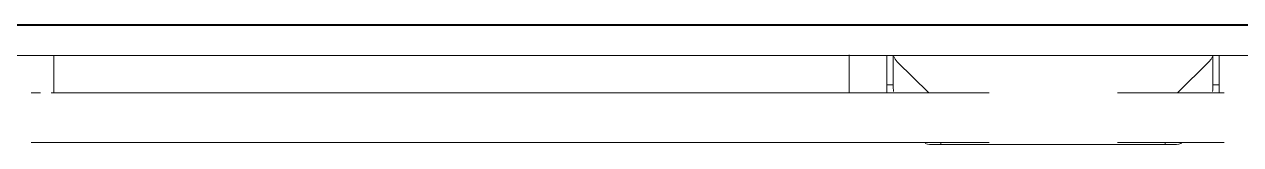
# Model space of a CAD drawing. Header units: millimetres. Extents: x -174154 to -170572, y -111302 to -109817.
# Drawn here: x -171742.96 to -171735.09, y -110611.5 to -110610.72 of the extents above; entities that cross this region are included whole.
import ezdxf

# ---------------------------------------------------------------- set-up
doc = ezdxf.new("R2010")
doc.units = ezdxf.units.MM
doc.linetypes.add('ACAD_ISO02W100', pattern=[15, 12, -3])
doc.layers.add('!Подложка', color=252, linetype='ACAD_ISO02W100', lineweight=25)
doc.layers.add('Специальное оборудование', color=7, linetype='Continuous', lineweight=18)

# ---------------------------------------------------------------- blocks, each defined once
blk = doc.blocks.new('Medical_All_ARJO_Enterprise-8000_Patient-Bed - Citadel-V2-В_АР_ПЭ_02 Этаж')
at = {"layer": 'Специальное оборудование'}
for p, q in [((7.47981330050809, -438.7704374405878), (-1116.002062768401, -438.7704374405878)), ((-1047.989697186753, -438.1182834874776), (-88.81389784001371, -438.1182834874689)), ((3.104161291658966, -438.3537205085848), (-203.7400550813053, -438.3537205085935)), ((785.7819392196185, -438.7704374405965), (1.733594831299217, -438.7704374405878)), ((-1116.002062768401, -458.2842646029583), (7.47981330050809, -458.2842646029583)), ((-747.1008585822375, -482.4568927288122), (-747.1008585822375, -458.0457453869766)), ((-232.3223149980244, -463.2164739659449), (-232.3223149980244, -457.8964823315356)), ((-232.3223149980241, -472.4277652440405), (-232.3223149980241, -463.2164739659448)), ((-207.9221117669278, -468.408122479738), (-207.9221117669278, -458.1173545283132)), ((-203.7400550812759, -458.1173545283131), (-203.7400550812759, -470.4063280069522)), ((-201.2260808668493, -462.3709940836144), (-180.8029750743882, -482.4568927288073)), ((-19.83291871519542, -482.4568927288022), (0.5901870772608074, -462.3709940836137)), ((1.733594831299217, -458.2842646029583), (785.7819392196185, -458.284264602967)), ((3.104161291688745, -470.4063280069523), (3.104161291688745, -458.290562742515)), ((7.286217977340656, -463.2164739659449), (7.286217977340656, -458.2842646029504)), ((7.286217977340927, -472.4277652440405), (7.286217977340927, -463.2164739659448)), ((-207.9221117669275, -467.9815515870341), (-207.9221117669275, -472.4277652440403)), ((-203.7400550812759, -470.4063280069522), (-203.7400550812759, -476.8009238390797)), ((3.104161291688745, -476.8009238390796), (3.104161291688745, -470.4063280069524)), ((-232.3223149980244, -475.2623252897306), (-232.3223149980244, -472.4277652440405)), ((-232.3223149980241, -482.0734604891923), (-232.3223149980241, -475.2623252897307)), ((-207.9221117669278, -472.4277652440405), (-207.9221117669278, -475.2623252897306)), ((-207.9221117669275, -475.2623252897304), (-207.9221117669275, -482.0734604891921)), ((-207.9221117669628, -477.3417164297322), (-203.7400550813053, -477.3417164297322)), ((-203.7400550813096, -476.4280917830803), (-203.7400550813096, -479.6497309550425)), ((3.104161291654634, -479.6497309550338), (3.104161291654634, -476.4280917830716)), ((3.104161291658966, -477.3417164297322), (7.286217977307899, -477.3417164297322)), ((7.286217977340656, -475.2623252897306), (7.286217977340656, -472.4277652440405)), ((7.286217977340927, -482.0734604891923), (7.286217977340927, -475.2623252897307)), ((-755.908819354402, -482.4568927288051), (-761.7204498810215, -482.4568927288051)), ((-761.7204498810215, -482.4568927288051), (-755.8434562922189, -482.4568927288051)), ((-741.3912284480074, -482.4568927288051), (-748.9340174764731, -482.4568927288051)), ((-748.8693771877938, -482.4568927288051), (-741.3900504403219, -482.4568927288051)), ((-141.6566232634773, -482.4568927288209), (-741.3900504403567, -482.4568927288122)), ((-42.15551620260671, -482.4568927288122), (-58.54771662901626, -482.4568927288122)), ((-8.849179640212515, -482.4568927288051), (-26.90117851167834, -482.4568927288051)), ((-26.70614084069408, -482.4568927288051), (-8.793747241209225, -482.4568927288051)), ((-741.3900504403219, -514.4575834274287), (-761.7204498810215, -514.4575834274287)), ((-761.7204498810215, -514.4575834274287), (-741.3912284480033, -514.4575834274287)), ((-741.3900504403567, -514.4575834274256), (-141.6566232634773, -514.4575834274342)), ((-177.583756780616, -515.9550463456553), (-180.3008005576133, -515.9550463456553)), ((-172.9221117669278, -515.9550463456553), (-177.5837567806161, -515.9550463456553)), ((-172.9221117669278, -514.8064161324413), (-172.9221117669278, -515.9550463456552)), ((-172.9221117669578, -515.9550463456633), (-27.71378202269281, -515.9550463456546)), ((-58.54771662901626, -514.4575834274256), (-42.15551620260671, -514.4575834274256)), ((-27.71378202266032, -515.9550463456552), (-27.71378202266032, -514.8064161324413)), ((-23.05213700897236, -515.9550463456553), (-27.71378202266041, -515.9550463456553)), ((-26.90117851168429, -514.4575834274287), (-8.849179640214626, -514.4575834274287)), ((-8.793747241209292, -514.4575834274287), (-26.70614084069834, -514.4575834274287)), ((-20.33509323197536, -515.9550463456553), (-23.05213700897238, -515.9550463456553))]:
    blk.add_line(p, q, dxfattribs=at)
at = {"layer": 'Специальное оборудование', "flags": 128}
for points in [[(-88.81389784001371, -438.1182834874689), (-73.47896091490982, -438.1182834874689), (-58.16855661760233, -438.1182834874689), (-42.90717832892352, -438.1182834874689), (-27.71924099855779, -438.1182834874689), (-12.62904208630581, -438.1182834874689), (2.339277308643875, -438.1182834874689), (17.16177106832695, -438.1182834874689), (31.81472636469771, -438.1182834874689), (42.34250752890325, -438.1182834874689)], [(-203.4540217201565, -458.8593558157166), (-202.6060355797505, -460.6807588793329), (-201.2260808668493, -462.3709940836143)], [(0.5901870772607102, -462.3709940836138), (1.97014179016179, -460.6807588793323), (2.818127930567785, -458.8593558157161)], [(10.51429136053013, -482.4568927288122), (7.310514254660984, -482.4568927288122), (4.118442960201253, -482.4568927288122), (0.9431841102854719, -482.4568927288122), (-2.210182558292206, -482.4568927288122), (-5.336612331528023, -482.4568927288122), (-8.431103588730696, -482.4568927288122), (-11.48870580400424, -482.4568927288122), (-14.5045274660609, -482.4568927288122), (-17.47374390359085, -482.4568927288122), (-20.39160500367914, -482.4568927288122), (-23.25344281102502, -482.4568927288122), (-26.05467899561464, -482.4568927288122), (-28.79083217712162, -482.4568927288122), (-31.45752509414151, -482.4568927288122), (-34.05049160686833, -482.4568927288122), (-36.56558352202486, -482.4568927288122), (-38.99877722905793, -482.4568927288122), (-41.34618013710347, -482.4568927288122), (-42.15551620260671, -482.4568927288122)], [(-180.3008005576135, -515.9550463456553), (-181.6894195701683, -515.7392832685676), (-183.0246747328172, -515.1002856913561)], [(-42.15551620260671, -514.4575834274256), (-39.83937586099652, -514.4575834274256), (-37.43609994189919, -514.4575834274256), (-34.94953317411875, -514.4575834274256), (-32.38365353403477, -514.4575834274256), (-29.7425658817223, -514.4575834274256), (-27.03049539401666, -514.4575834274256), (-24.25178080516163, -514.4575834274256), (-21.41086746572638, -514.4575834274256), (-18.5123002310359, -514.4575834274256), (-15.56071619032893, -514.4575834274256), (-12.56083724844243, -514.4575834274256), (-9.517462571734848, -514.4575834274256), (-6.43546091047582, -514.4575834274256), (-3.319762809860913, -514.4575834274256), (-0.1753527222081971, -514.4575834274256), (2.992738967115031, -514.4575834274256), (6.17944398723156, -514.4575834274256), (9.379664289903815, -514.4575834274256), (10.51429136053013, -514.4575834274256)], [(-16.94664422072446, -514.601011557233), (-17.61121905677167, -515.1002856913561), (-18.94647421942063, -515.7392832685678), (-20.33509323197543, -515.9550463456553)]]:
    blk.add_lwpolyline(points, dxfattribs=at)
at = {"layer": 'Специальное оборудование'}
for points in [[(-203.5541593614854, -481.5555628430014), (-203.6702304214622, -480.8912366947732), (-203.7321956613924, -480.2547829049397), (-203.7400550812762, -479.6497309550362)], [(3.104161291688745, -479.6497309550357), (3.096301871804386, -480.2547829049391), (3.034336631873683, -480.8912366947728), (2.918265571896687, -481.555562843001)]]:
    blk.add_open_spline(points, degree=3, dxfattribs=at)
blk = doc.blocks.new('A$C02fe7d8c')
at = {"layer": 'Специальное оборудование', "color": 251, "lineweight": 20, "true_color": 0x636466}
blk.add_blockref('Medical_All_ARJO_Enterprise-8000_Patient-Bed - Citadel-V2-В_АР_ПЭ_02 Этаж', (1686.852240821339, 1844.457583427427), dxfattribs=at)

msp = doc.modelspace()

# ---------------------------------------------------------------- block references
at = {"layer": '!Подложка', "ltscale": 20, "xscale": 0.01, "yscale": 0.01, "zscale": 0.01}
msp.add_blockref('A$C02fe7d8c', (-171752.1660630341, -110624.7877293258), dxfattribs=at)

doc.saveas('drawing.dxf')
